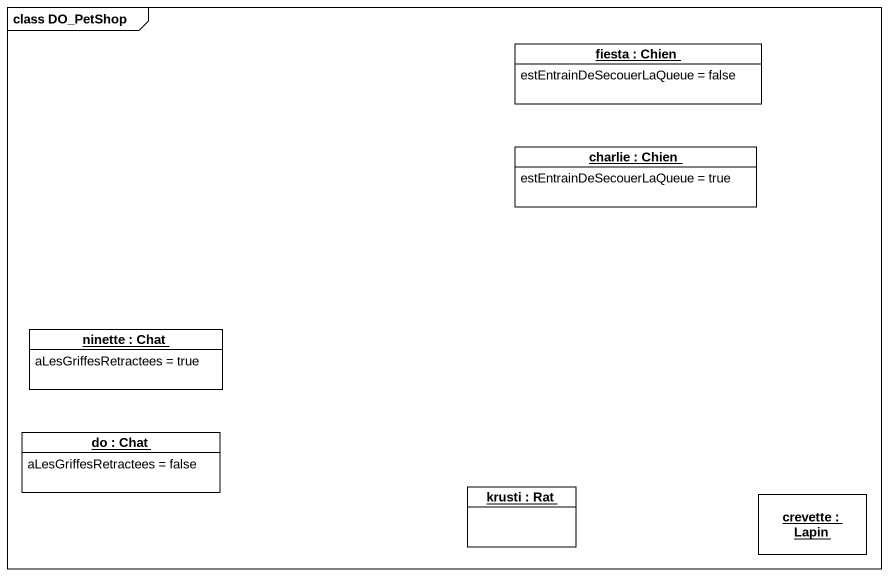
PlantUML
@startuml
mainframe class DO_PetShop
hide circle
hide empty members
object "fiesta : Chien" as fiesta {
  estEntrainDeSecouerLaQueue = false
}
object "charlie : Chien" as charlie {
  estEntrainDeSecouerLaQueue = true
}
object "ninette : Chat" as ninette {
  aLesGriffesRetractees = true
}
object "do : Chat" as do {
  aLesGriffesRetractees = false
}
object "krusti : Rat" as krusti
object "crevette : Lapin" as crevette
@enduml
